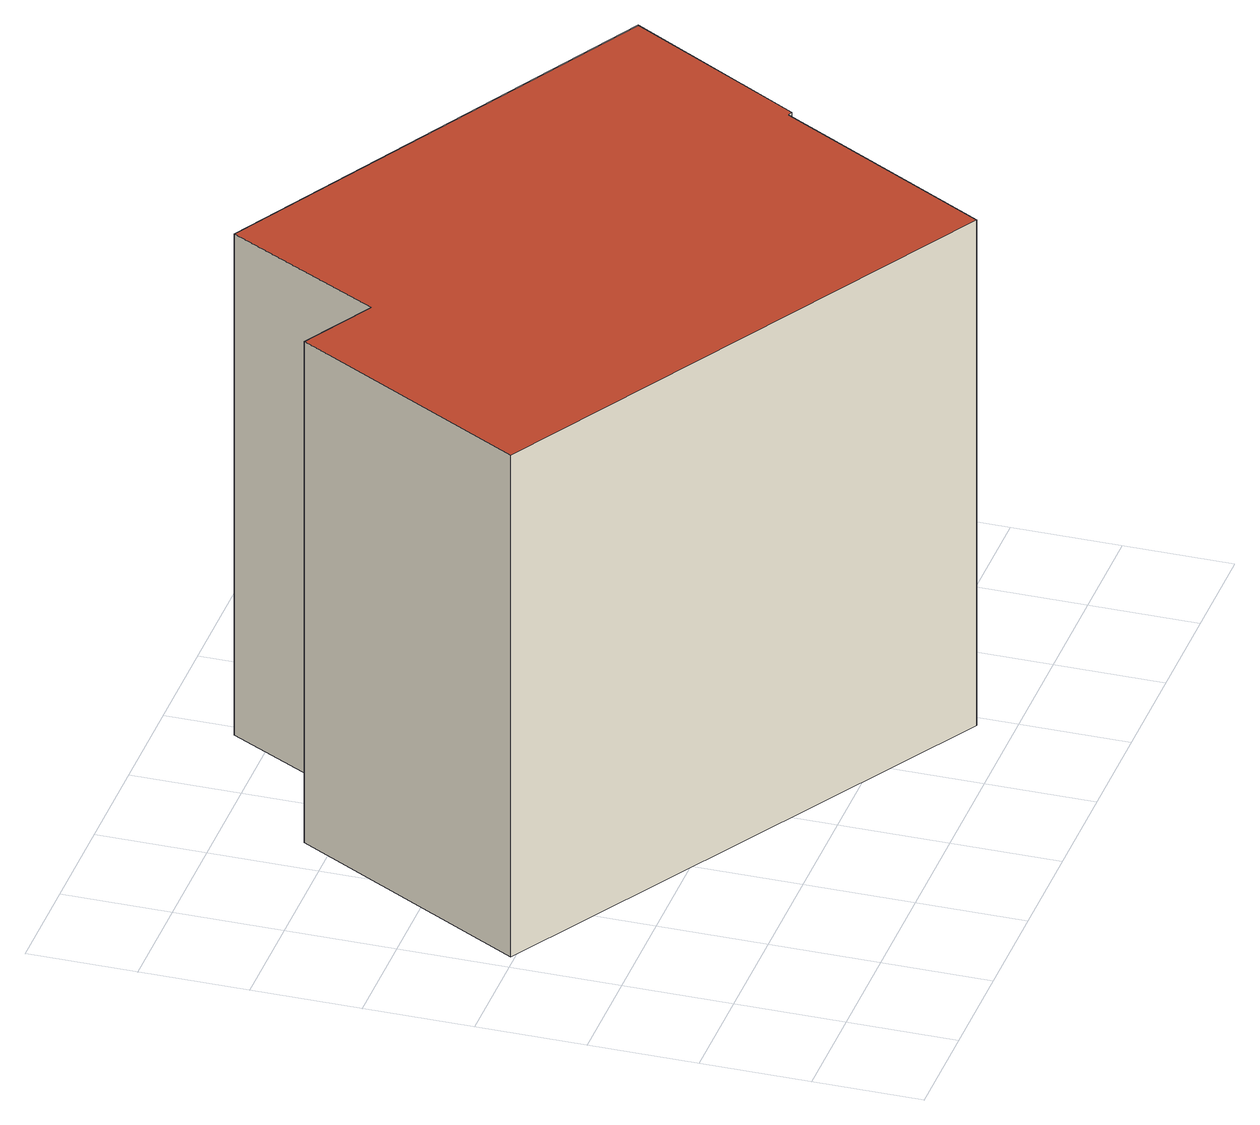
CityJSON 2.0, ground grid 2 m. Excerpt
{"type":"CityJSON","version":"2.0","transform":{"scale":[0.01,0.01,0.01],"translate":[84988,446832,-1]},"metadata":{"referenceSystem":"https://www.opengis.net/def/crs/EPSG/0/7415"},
"CityObjects":{
"building1":{"type":"Building","attributes":{"b3_bag_bag_overlap":0,"b3_bouwlagen":3,"b3_dak_type":"multiple horizontal","b3_h_dak_50p":9.78,"b3_h_dak_70p":9.8,"b3_h_dak_max":10.88,"b3_h_dak_min":6.39,"b3_h_maaiveld":-0.318,"b3_kas_warenhuis":false,"b3_mutatie_ahn3_ahn4":false,"b3_opp_buitenmuur":192.86,"b3_opp_dak_plat":87.29,"b3_opp_dak_schuin":0,"b3_opp_grond":87.29,"b3_opp_scheidingsmuur":200.1,"b3_reconstructie_onvolledig":false,"b3_rmse_lod12":0.389,"b3_rmse_lod13":0.389,"b3_rmse_lod22":0.384,"b3_val3dity_lod12":"[]","b3_val3dity_lod13":"[]","b3_val3dity_lod22":"[]","b3_volume_lod12":883.1,"b3_volume_lod13":883.1,"b3_volume_lod22":881.46,"geconstateerd":false,"oorspronkelijkbouwjaar":1921,"status":"Pand in gebruik"},"children":["building1-1"]},
"building1-1":{"type":"BuildingPart","parents":["building1"],"geometry":[{"type":"Solid","lod":"2.2","boundaries":[[[[0,1,2,3,4,5,6,7]],[[8,7,6,9]],[[10,5,4,11]],[[12,1,0,13]],[[14,2,1,12]],[[9,6,5,10]],[[11,4,3,15]],[[15,3,2,14]],[[13,0,7,8]],[[13,8,9,10,11,15,14,12]]]],"semantics":{"surfaces":[{"type":"GroundSurface"},{"type":"WallSurface","on_footprint_edge":true},{"type":"RoofSurface"}],"values":[[0,1,1,1,1,1,1,1,1,2]]}}]}
},
"vertices":[
[418,974,68],[576,1266,68],[1406,802,68],[1215,470,68],[1205,473,68],[976,68,68],[33,607,68],[282,1051,68],[282,1051,1073],[33,607,1074],[976,68,1083],[1205,473,1082],[576,1266,1074],[418,974,1074],[1406,802,1082],[1215,470,1082]
]}
